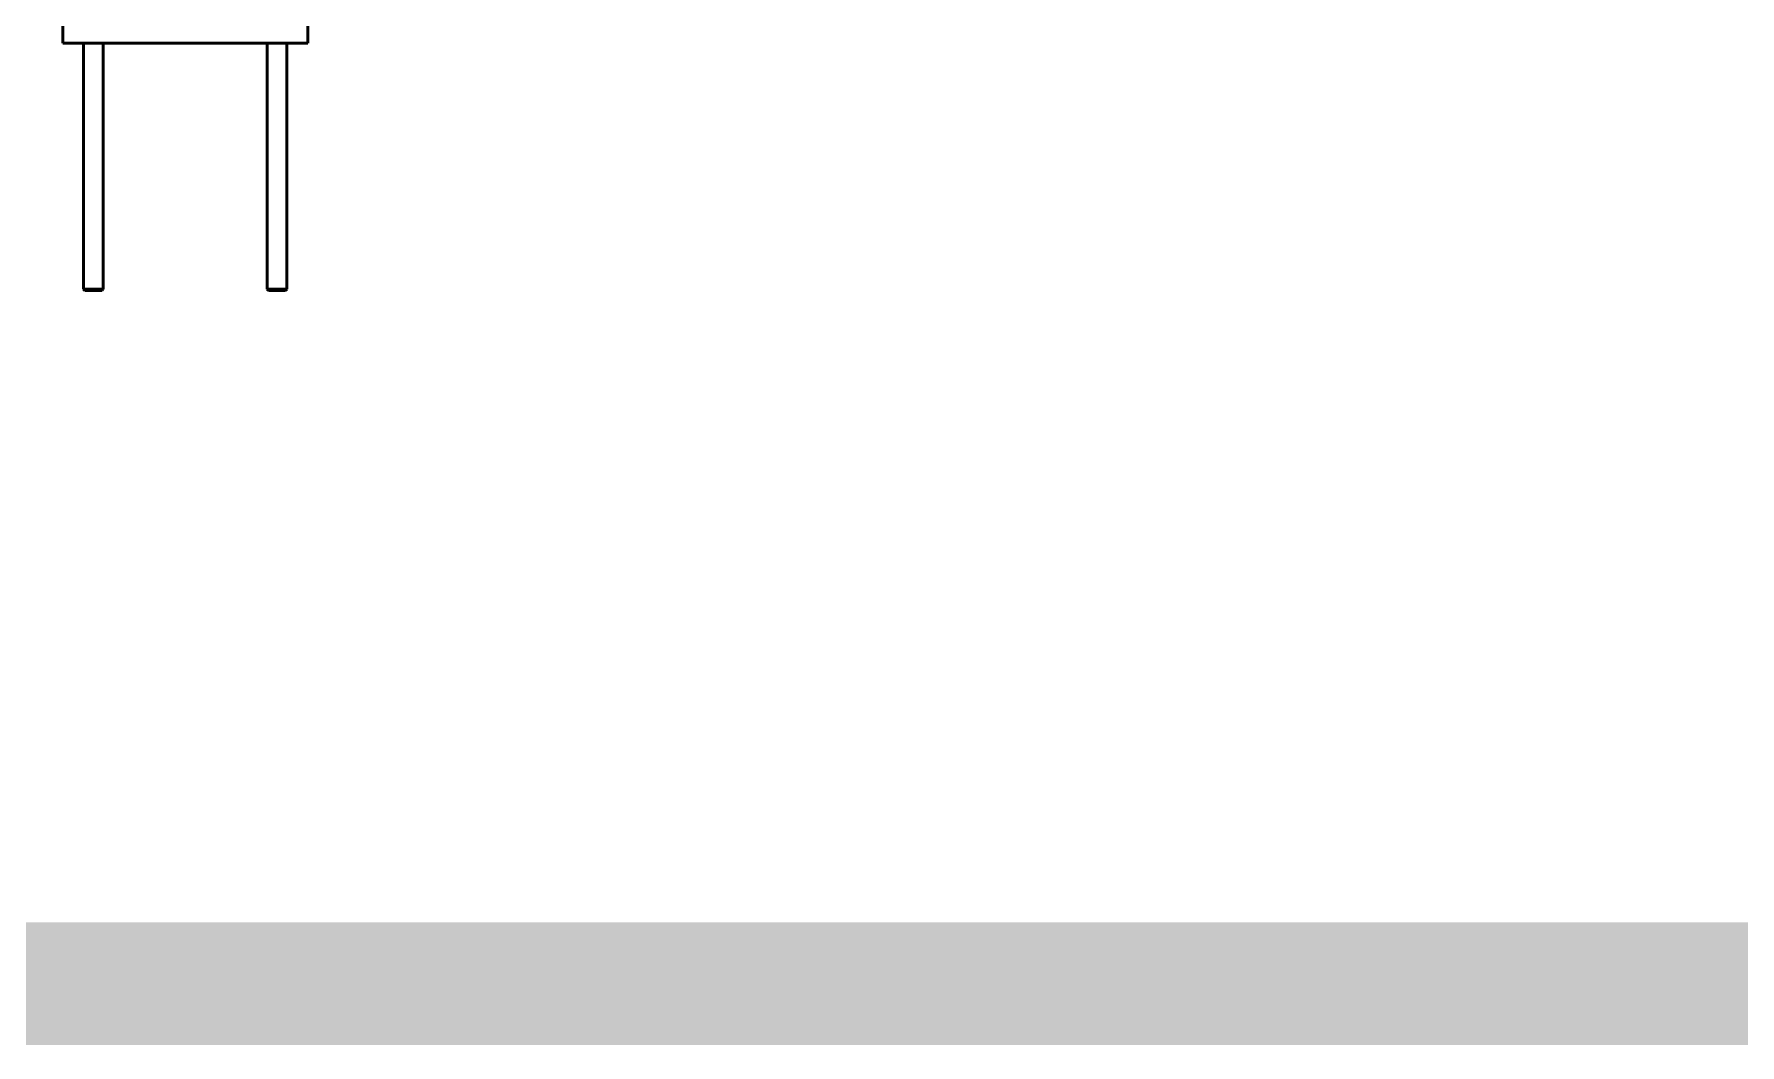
# Model space of a CAD drawing. Header units: metres. Extents: x -9802 to 773, y -8579 to 5125.
# Drawn here: x -4000.5 to -3861.2, y -1825.9 to -1743.3 of the extents above; entities that cross this region are included whole.
import ezdxf

# ---------------------------------------------------------------- set-up
doc = ezdxf.new("R2010")
doc.units = ezdxf.units.M
doc.header["$MEASUREMENT"] = 0
doc.layers.get('0').update_dxf_attribs({"color": 30, "lineweight": 0})
doc.layers.add('SSN_Lift-AM_0', color=7, linetype='Continuous', lineweight=50)

# ---------------------------------------------------------------- blocks, each defined once
blk = doc.blocks.new('Lift_20-024-10000')
at = {"layer": 'SSN_Lift-AM_0'}
for p, q in [((-1019.5, 1851.9), (-1020.5, 1850.9)), ((-1004.5, 1850.9), (-1020.5, 1850.9)), ((-1020.5, 1850.9), (-1020.5, 1650)), ((-1019.5, 1851.9), (-1005.5, 1851.9)), ((-1005.5, 1851.9), (-1004.5, 1850.9)), ((-1004.5, 1850.9), (-1004.5, 1650)), ((-869.5, 1851.9), (-870.5, 1850.9)), ((-854.5, 1850.9), (-870.5, 1850.9)), ((-870.5, 1850.9), (-870.5, 1650)), ((-869.5, 1851.9), (-855.5, 1851.9)), ((-855.5, 1851.9), (-854.5, 1850.9)), ((-854.5, 1850.9), (-854.5, 1650)), ((-837.5, 1650), (-1037.5, 1650)), ((-1037.5, 1635), (-1037.5, 1650)), ((-837.5, 1635), (-837.5, 1650))]:
    blk.add_line(p, q, dxfattribs=at)
blk = doc.blocks.new('A$C4EFB1426')
at = {"layer": 'SSN_Lift-AM_0', "xscale": -0.9999999999999999, "rotation": 180}
blk.add_blockref('Lift_20-024-10000', (1959.1, -1215.5), dxfattribs=at)

msp = doc.modelspace()

# ---------------------------------------------------------------- linework, layer by layer
msp.add_lwpolyline([(-4203.44, -1659.06, 10, 10, 0), (-4203.44, -1820.88, 10, 10, 0), (-3668.44, -1820.88, 10, 10, 0), (-3668.44, -1722.88, 0, 0, 0)], format="xyseb")

# ---------------------------------------------------------------- block references
at = {"xscale": 0.1, "yscale": 0.1, "zscale": 0.1}
msp.add_blockref('A$C4EFB1426', (-4090.35, -1457.51), dxfattribs=at)

doc.saveas('drawing.dxf')
